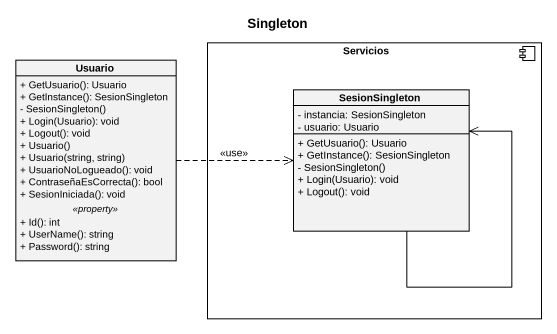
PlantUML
@startuml
title Singleton
hide circle
hide empty members
skinparam classAttributeIconSize 0
class Usuario {
  + GetUsuario(): Usuario
  + GetInstance(): SesionSingleton
  - SesionSingleton()
  + Login(Usuario): void
  + Logout(): void
  + Usuario()
  + Usuario(string, string)
  + UsuarioNoLogueado(): void
  + ContraseñaEsCorrecta(): bool
  + SesionIniciada(): void
  .. <<property>> ..
  + Id(): int
  + UserName(): string
  + Password(): string
}
component Servicios {
  class SesionSingleton {
    - instancia: SesionSingleton
    - usuario: Usuario
    + GetUsuario(): Usuario
    + GetInstance(): SesionSingleton
    - SesionSingleton()
    + Login(Usuario): void
    + Logout(): void
  }
}
Usuario .right.> SesionSingleton : <<use>>
SesionSingleton --> SesionSingleton
@enduml
